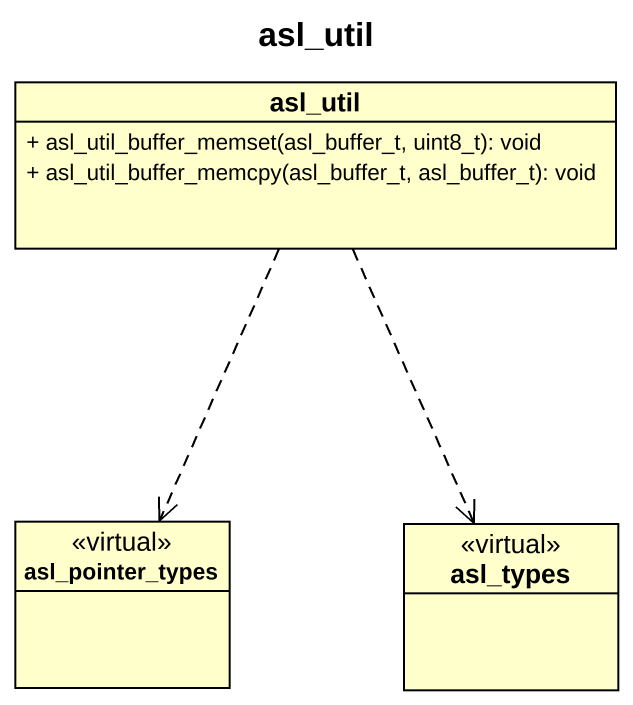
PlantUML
@startuml
title asl_util
hide circle
hide empty members
skinparam classAttributeIconSize 0
class asl_util {
  + asl_util_buffer_memset(asl_buffer_t, uint8_t): void
  + asl_util_buffer_memcpy(asl_buffer_t, asl_buffer_t): void
}
class asl_pointer_types <<virtual>>
class asl_types <<virtual>>
asl_util ..> asl_pointer_types
asl_util ..> asl_types
@enduml
